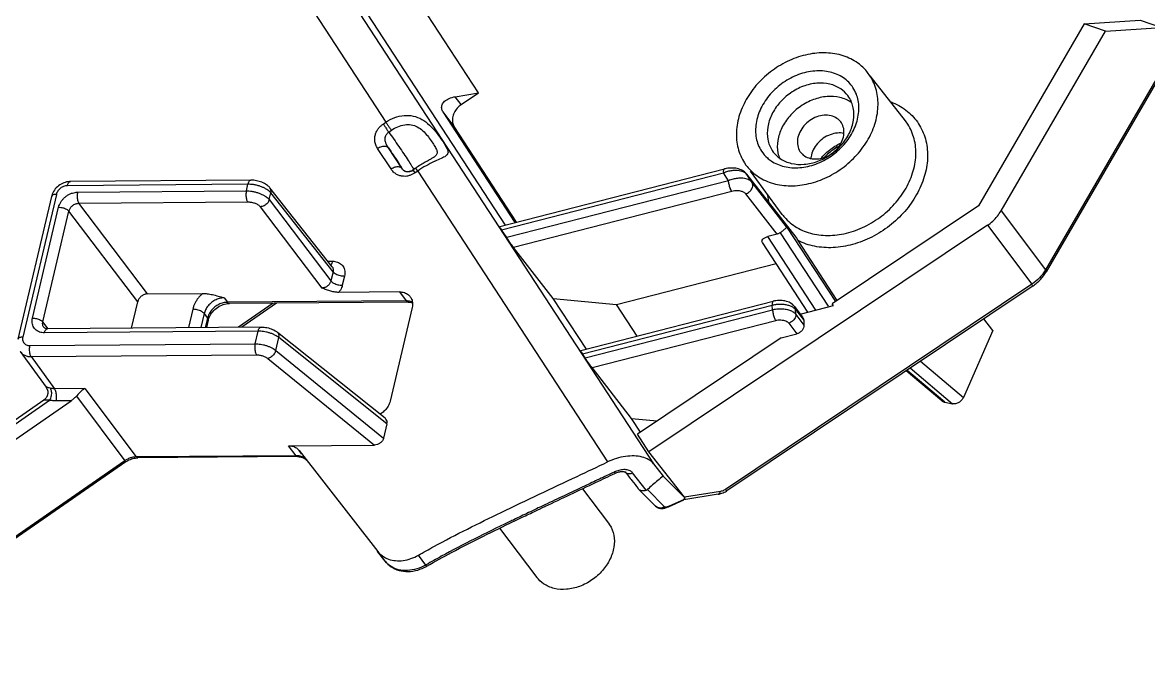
# Model space of a CAD drawing. Header units: inches. Extents: x 164842 to 166038, y -53074 to -52229.
# Drawn here: x 164977.8 to 165028.2, y -52892.7 to -52864.6 of the extents above; entities that cross this region are included whole.
import ezdxf

# ---------------------------------------------------------------- set-up
doc = ezdxf.new("R2010")
doc.units = ezdxf.units.IN
doc.header["$LTSCALE"] = 2
doc.header["$MEASUREMENT"] = 0
doc.layers.get('0').update_dxf_attribs({"linetype": 'CONTINUOUS'})

msp = doc.modelspace()

# ---------------------------------------------------------------- linework, layer by layer
at = {"color": 7, "linetype": 'Continuous'}
for p, q in [((164979.317, -52843.5), (165006.005, -52884.351)), ((164985.253, -52855.648), (164994.033, -52869.088)), ((164998.172, -52867.772), (164993.951, -52861.311)), ((164999.382, -52873.689), (164991.891, -52862.223)), ((165025.273, -52864.691), (165020.544, -52872.824)), ((165025.273, -52864.691), (165027.778, -52864.535)), ((165026.229, -52865.015), (165025.273, -52864.691)), ((165026.229, -52865.015), (165028.735, -52864.859)), ((165027.778, -52864.535), (165028.735, -52864.859)), ((165021.556, -52873.052), (165026.229, -52865.015)), ((165015.692, -52867.016), (165015.587, -52866.87)), ((165017.276, -52869.034), (165015.698, -52867.011)), ((165028.858, -52866.547), (165023.543, -52875.69)), ((165028.554, -52867.209), (165023.57, -52875.782)), ((164997.141, -52867.947), (164998.172, -52867.772)), ((164997.408, -52868.3), (164997.141, -52867.947)), ((164997.408, -52868.3), (164998.172, -52867.772)), ((165014.752, -52867.969), (165014.7, -52867.896)), ((164997.093, -52869.287), (164996.594, -52868.628)), ((164999.826, -52873.575), (164996.594, -52868.628)), ((164993.915, -52869.169), (164994.033, -52869.088)), ((164994.163, -52869.531), (164994.281, -52869.449)), ((164999.885, -52873.56), (164997.093, -52869.287)), ((165014.411, -52869.113), (165014.382, -52869.073)), ((165017.38, -52869.179), (165017.276, -52869.034)), ((164994.266, -52871.176), (164993.667, -52870.258)), ((164994.747, -52871.146), (164994.148, -52870.228)), ((165011.317, -52870.347), (165011.368, -52870.421)), ((165012.561, -52870.394), (165012.59, -52870.434)), ((164996.159, -52870.669), (164996.158, -52870.669)), ((165010.076, -52870.903), (165010.144, -52871.001)), ((164994.856, -52871.263), (164994.851, -52871.26)), ((164995.379, -52871.137), (164995.261, -52871.218)), ((164995.458, -52871.269), (164995.34, -52871.35)), ((164995.458, -52871.269), (165003.951, -52884.27)), ((164999.13, -52873.753), (165009.178, -52871.177)), ((164999.209, -52873.893), (165009.133, -52871.349)), ((165009.364, -52871.704), (165009.133, -52871.349)), ((165010.167, -52871.403), (165012.371, -52874.225)), ((165010.168, -52871.403), (165010.178, -52871.418)), ((165010.414, -52871.778), (165010.178, -52871.418)), ((165011.768, -52873.208), (165010.344, -52871.273)), ((164987.864, -52871.861), (164979.786, -52871.925)), ((164987.997, -52871.678), (164979.919, -52871.742)), ((164987.794, -52872.158), (164987.864, -52871.861)), ((164991.631, -52875.549), (164988.848, -52872.025)), ((165009.364, -52871.704), (164999.441, -52874.248)), ((165011.957, -52873.761), (165010.414, -52871.778)), ((164979.079, -52872.408), (164977.575, -52878.787)), ((164979.296, -52872.313), (164977.791, -52878.692)), ((164980.243, -52872.218), (164987.794, -52872.158)), ((164988.819, -52872.549), (164988.89, -52872.245)), ((164988.819, -52872.549), (164991.575, -52876.182)), ((164991.672, -52875.768), (164988.89, -52872.245)), ((165009.514, -52872.183), (164999.75, -52874.687)), ((165011.536, -52874.091), (165010.132, -52872.287)), ((164978.227, -52877.842), (164979.396, -52872.887)), ((164980.303, -52872.709), (164987.854, -52872.649)), ((164983.377, -52876.761), (164980.303, -52872.709)), ((164988.417, -52872.866), (164991.173, -52876.499)), ((165020.544, -52872.824), (165013.999, -52877.202)), ((165021.556, -52873.052), (165023.543, -52875.69)), ((164978.689, -52878.017), (164979.857, -52873.062)), ((164982.932, -52877.114), (164979.857, -52873.062)), ((164999.441, -52874.248), (164999.209, -52873.893)), ((165020.945, -52873.696), (165005.806, -52883.823)), ((165011.678, -52874.025), (165013.827, -52877.314)), ((165011.957, -52873.761), (165014.143, -52877.108)), ((165020.945, -52873.696), (165022.932, -52876.334)), ((165012.911, -52877.578), (165010.879, -52874.467)), ((165011.536, -52874.091), (165011.117, -52874.199)), ((165013.265, -52877.487), (165011.117, -52874.199)), ((165012.36, -52874.209), (165012.371, -52874.225)), ((165014.222, -52877.057), (165012.474, -52874.382)), ((165001.522, -52876.965), (164999.75, -52874.687)), ((164991.438, -52875.305), (164991.651, -52875.303)), ((165004.351, -52877.23), (165011.488, -52875.4)), ((164991.672, -52875.768), (164991.575, -52876.182)), ((164992.185, -52875.962), (164992.087, -52876.375)), ((165022.932, -52876.334), (165009.233, -52885.496)), ((165022.988, -52876.397), (165009.29, -52885.56)), ((164983.377, -52876.761), (164985.839, -52876.742)), ((164986.798, -52876.935), (164986.948, -52877.137)), ((164994.946, -52877.073), (164986.948, -52877.137)), ((164994.648, -52876.672), (164991.928, -52876.694)), ((164994.648, -52876.672), (164994.946, -52877.073)), ((165001.522, -52876.965), (165004.351, -52877.23)), ((165003.003, -52879.232), (165001.522, -52876.965)), ((164982.655, -52878.288), (164982.932, -52877.114)), ((164985.393, -52877.446), (164985.2, -52878.268)), ((164987.035, -52877.191), (164987.034, -52877.191)), ((164995.033, -52877.128), (164987.035, -52877.191)), ((164988.99, -52877.176), (164987.438, -52878.25)), ((164989.14, -52877.174), (164987.587, -52878.249)), ((164995.21, -52877.366), (164994.221, -52881.56)), ((165002.752, -52879.297), (165011.366, -52877.088)), ((165002.831, -52879.437), (165011.32, -52877.26)), ((165002.948, -52879.616), (165011.331, -52877.467)), ((165005.278, -52878.649), (165004.351, -52877.23)), ((165011.331, -52877.467), (165011.32, -52877.26)), ((165012.317, -52877.328), (165012.679, -52877.798)), ((165012.318, -52877.329), (165012.366, -52877.463)), ((165012.366, -52877.463), (165012.726, -52877.932)), ((165012.376, -52877.676), (165012.366, -52877.463)), ((165012.575, -52877.664), (165014.053, -52877.285)), ((165014.053, -52877.285), (165013.999, -52877.202)), ((164978.922, -52878.318), (164978.689, -52878.017)), ((164985.907, -52877.642), (164985.761, -52878.264)), ((164985.907, -52877.642), (164986.057, -52877.844)), ((164986.057, -52877.844), (164985.958, -52878.262)), ((164986.085, -52877.939), (164986.009, -52878.262)), ((164986.085, -52877.939), (164986.057, -52877.844)), ((165003.257, -52880.055), (165011.48, -52877.947)), ((165012.055, -52878.063), (165012.418, -52878.548)), ((165012.376, -52877.676), (165012.738, -52878.16)), ((165012.726, -52877.932), (165012.738, -52878.16)), ((165021.187, -52878.401), (165020.785, -52877.871)), ((164978.734, -52878.259), (164978.733, -52878.258)), ((164988.321, -52878.425), (164978.761, -52878.501)), ((164988.453, -52878.242), (164978.894, -52878.318)), ((164988.187, -52878.993), (164988.321, -52878.425)), ((164994.004, -52882.32), (164989.191, -52878.48)), ((165011.719, -52878.728), (165012.418, -52878.548)), ((165021.187, -52878.401), (165019.874, -52881.388)), ((164978.101, -52879.073), (164988.187, -52878.993)), ((164989.112, -52879.284), (164989.246, -52878.714)), ((164994.084, -52882.573), (164989.246, -52878.714)), ((165011.719, -52878.728), (165005.287, -52883.029)), ((164977.678, -52879.343), (164978.837, -52880.936)), ((164978.161, -52879.565), (164988.247, -52879.485)), ((164978.161, -52879.565), (164979.204, -52880.999)), ((164989.112, -52879.284), (164993.935, -52883.203)), ((165002.948, -52879.616), (165002.831, -52879.437)), ((164988.755, -52879.646), (164993.523, -52883.52)), ((165005.029, -52882.333), (165003.257, -52880.055)), ((165017.495, -52880.071), (165019.381, -52881.671)), ((165017.957, -52879.762), (165019.874, -52881.388)), ((165018.909, -52881.546), (165017.314, -52880.193)), ((165019.04, -52881.607), (165017.347, -52880.17)), ((164980.572, -52880.989), (164979.204, -52880.999)), ((164980.572, -52880.989), (164982.863, -52884.049)), ((164968.05, -52888.899), (164978.739, -52881.5)), ((164968.118, -52889.729), (164979.949, -52881.54)), ((164968.129, -52889.031), (164978.993, -52881.511)), ((164978.739, -52881.501), (164978.738, -52881.501)), ((164979.949, -52881.54), (164979.27, -52881.546)), ((164980.19, -52881.33), (164982.353, -52884.219)), ((165019.04, -52881.607), (165019.381, -52881.671)), ((164994.084, -52882.573), (164993.935, -52883.203)), ((165005.029, -52882.333), (165006.168, -52882.44)), ((165005.425, -52882.939), (165005.029, -52882.333)), ((165005.806, -52883.823), (165005.287, -52883.029)), ((164989.683, -52883.55), (164993.523, -52883.52)), ((164990.018, -52883.992), (164989.683, -52883.55)), ((164990.018, -52883.992), (164982.863, -52884.049)), ((164982.933, -52884.092), (164982.863, -52884.049)), ((164990.088, -52884.035), (164982.933, -52884.092)), ((164990.087, -52884.035), (164990.018, -52883.992)), ((164990.155, -52883.758), (164993.671, -52888.272)), ((164990.264, -52883.902), (164990.155, -52883.758)), ((165007.391, -52885.851), (165005.806, -52883.823)), ((164982.353, -52884.219), (164970.118, -52892.687)), ((164982.399, -52884.273), (164970.164, -52892.742)), ((165006.005, -52884.351), (165006.435, -52884.902)), ((165004.735, -52884.711), (165004.735, -52884.711)), ((165005.682, -52885.537), (165005.073, -52884.756)), ((165007.419, -52885.885), (165006.435, -52884.902)), ((165002.828, -52885.47), (165003.994, -52887.008)), ((165005.341, -52885.484), (165005.319, -52885.459)), ((165005.341, -52885.485), (165006.099, -52886.243)), ((165005.733, -52885.504), (165006.503, -52886.274)), ((165008.999, -52885.592), (165007.391, -52885.851)), ((165006.678, -52886.271), (165007.361, -52885.965)), ((165006.722, -52886.237), (165007.366, -52885.948)), ((165008.896, -52885.718), (165007.358, -52885.966)), ((165007.366, -52885.948), (165007.361, -52885.965)), ((165006.102, -52886.245), (165006.099, -52886.243)), ((165006.722, -52886.237), (165006.678, -52886.271)), ((165003.992, -52887.006), (165004.044, -52887.079)), ((164999.122, -52887.235), (165000.79, -52889.436)), ((164994.003, -52888.71), (164993.666, -52888.277)), ((164994.002, -52888.709), (164993.671, -52888.272)), ((164995.82, -52888.878), (164995.489, -52888.441)), ((164994.003, -52888.71), (164994.002, -52888.709))]:
    msp.add_line(p, q, dxfattribs=at)
for points, start_tangent, end_tangent in [([(165015.587, -52866.87), (165015.216, -52866.501), (165014.582, -52866.153), (165013.831, -52865.996), (165013.016, -52866.041), (165012.192, -52866.286), (165011.416, -52866.712), (165010.739, -52867.292), (165010.208, -52867.985), (165009.86, -52868.745), (165009.718, -52869.519), (165009.792, -52870.255), (165010.076, -52870.903)], (-0.616982, 0.786977), (0.546927, -0.83718)), ([(165014.932, -52867.542), (165014.501, -52867.105), (165013.911, -52866.849), (165013.221, -52866.8), (165012.498, -52866.962), (165011.813, -52867.32), (165011.232, -52867.839), (165010.814, -52868.467), (165010.597, -52869.143), (165010.605, -52869.801), (165010.836, -52870.377)], (-0.546927, 0.83718), (0.546927, -0.83718)), ([(165010.343, -52871.233), (165010.552, -52871.419), (165011.186, -52871.767), (165011.937, -52871.923), (165012.752, -52871.878), (165013.575, -52871.634), (165014.352, -52871.207), (165015.029, -52870.628), (165015.56, -52869.934), (165015.908, -52869.175), (165016.05, -52868.4), (165015.976, -52867.664), (165015.692, -52867.016)], (0.702993, -0.711196), (-0.546927, 0.83718)), ([(165014.7, -52867.896), (165014.391, -52867.602), (165013.896, -52867.388), (165013.317, -52867.347), (165012.711, -52867.483), (165012.136, -52867.783), (165011.649, -52868.218), (165011.298, -52868.745), (165011.117, -52869.312), (165011.123, -52869.864), (165011.317, -52870.347)], (-0.605453, 0.795881), (0.546927, -0.83718)), ([(164996.594, -52868.628), (164996.533, -52868.472), (164996.553, -52868.307), (164996.663, -52868.154), (164996.863, -52868.028), (164997.141, -52867.947)], (-0.546927, 0.83718), (0.985855, 0.167602)), ([(165011.102, -52870.686), (165011.267, -52870.815), (165011.856, -52871.07), (165012.547, -52871.119), (165013.27, -52870.957), (165013.955, -52870.599), (165014.535, -52870.081), (165014.954, -52869.453), (165015.17, -52868.776), (165015.163, -52868.118), (165015.082, -52867.837)], (0.746163, -0.665764), (-0.358463, 0.933544)), ([(165011.368, -52870.421), (165011.678, -52870.714), (165012.173, -52870.928), (165012.751, -52870.969), (165013.358, -52870.833), (165013.933, -52870.533), (165014.42, -52870.098), (165014.771, -52869.572), (165014.952, -52869.004), (165014.946, -52868.452), (165014.752, -52867.969)], (0.605453, -0.795881), (-0.546927, 0.83718)), ([(165014.622, -52868.076), (165014.347, -52867.984), (165013.769, -52867.942), (165013.162, -52868.079), (165012.587, -52868.379), (165012.101, -52868.813), (165011.749, -52869.34), (165011.568, -52869.907), (165011.574, -52870.46), (165011.652, -52870.72)], (-0.913533, 0.406765), (0.376909, -0.92625)), ([(165015.082, -52867.837), (165014.932, -52867.542)], (-0.358463, 0.933544), (-0.546927, 0.83718)), ([(164997.408, -52868.3), (164997.221, -52868.467), (164997.086, -52868.67), (164997.016, -52868.888), (164997.019, -52869.101), (164997.093, -52869.287)], (-0.822244, -0.569135), (0.546927, -0.83718)), ([(165014.693, -52868.11), (165014.622, -52868.076)], (-0.890502, 0.45498), (-0.913533, 0.406765)), ([(165014.842, -52868.198), (165014.693, -52868.11)], (-0.826609, 0.562777), (-0.890502, 0.45498)), ([(165016.633, -52868.183), (165016.806, -52868.254), (165017.441, -52868.664), (165017.912, -52869.232)], (0.936096, -0.351745), (0.511557, -0.859249)), ([(164994.033, -52869.088), (164994.429, -52868.88), (164994.85, -52868.786), (164995.26, -52868.814), (164995.64, -52868.962), (164995.985, -52869.216), (164996.27, -52869.524), (164996.501, -52869.834), (164996.679, -52870.105), (164996.79, -52870.316), (164996.811, -52870.473), (164996.716, -52870.594), (164996.507, -52870.708)], (0.8222, 0.569199), (-0.914162, -0.405348)), ([(165014.382, -52869.073), (165014.216, -52868.916), (165013.95, -52868.8), (165013.638, -52868.778), (165013.312, -52868.852), (165013.002, -52869.013), (165012.74, -52869.247), (165012.551, -52869.531), (165012.453, -52869.836), (165012.457, -52870.134), (165012.561, -52870.394)], (-0.606809, 0.794848), (0.546927, -0.83718)), ([(164993.667, -52870.258), (164993.584, -52870.097), (164993.541, -52869.929), (164993.542, -52869.76), (164993.578, -52869.602), (164993.643, -52869.462), (164993.726, -52869.343), (164993.819, -52869.245), (164993.915, -52869.169)], (-0.546713, 0.83732), (0.822206, 0.56919)), ([(164993.915, -52869.169), (164993.991, -52869.284), (164994.078, -52869.41), (164994.163, -52869.531)], (0.546927, -0.83718), (0.584001, -0.811753)), ([(164994.033, -52869.088), (164994.109, -52869.202), (164994.196, -52869.329), (164994.281, -52869.449)], (0.54692, -0.837185), (0.584007, -0.811749)), ([(164994.281, -52869.449), (164994.573, -52869.29), (164994.879, -52869.205), (164995.172, -52869.207), (164995.442, -52869.297), (164995.686, -52869.469), (164995.891, -52869.688), (164996.061, -52869.917), (164996.199, -52870.128), (164996.294, -52870.304), (164996.328, -52870.446), (164996.278, -52870.566), (164996.159, -52870.669)], (0.822249, 0.569128), (-0.835352, -0.549716)), ([(165012.196, -52873.643), (165012.84, -52873.99), (165013.599, -52874.143), (165014.422, -52874.093), (165015.253, -52873.843), (165016.036, -52873.41), (165016.717, -52872.824), (165017.25, -52872.123), (165017.6, -52871.357), (165017.742, -52870.575), (165017.667, -52869.833), (165017.38, -52869.179)], (0.794568, -0.607176), (-0.546927, 0.83718)), ([(165017.912, -52869.232), (165018.192, -52869.926), (165018.264, -52870.705), (165018.123, -52871.521), (165017.777, -52872.326), (165017.248, -52873.073), (165016.567, -52873.717), (165015.774, -52874.22), (165014.916, -52874.551), (165014.046, -52874.692), (165013.213, -52874.633), (165012.474, -52874.382)], (0.511557, -0.859249), (-0.892697, 0.450657)), ([(165012.589, -52870.434), (165012.755, -52870.591), (165013.022, -52870.707), (165013.333, -52870.729), (165013.66, -52870.656), (165013.969, -52870.494), (165014.232, -52870.26), (165014.421, -52869.976), (165014.518, -52869.671), (165014.515, -52869.374), (165014.411, -52869.113)], (0.606809, -0.794848), (-0.546927, 0.83718)), ([(164994.148, -52870.228), (164994.066, -52870.091), (164994.019, -52869.969), (164994.001, -52869.86), (164994.009, -52869.766), (164994.034, -52869.687), (164994.071, -52869.621), (164994.116, -52869.57), (164994.163, -52869.531)], (-0.558861, 0.829261), (0.822221, 0.569169)), ([(164994.163, -52869.531), (164994.385, -52869.842), (164994.617, -52870.176), (164994.839, -52870.503), (164995.033, -52870.796), (164995.184, -52871.031)], (0.584001, -0.811753), (0.52626, -0.850324)), ([(165014.518, -52869.587), (165014.24, -52869.572), (165013.913, -52869.646), (165013.604, -52869.807), (165013.342, -52870.041), (165013.152, -52870.325), (165013.055, -52870.63), (165013.046, -52870.709)], (-0.980774, 0.195149), (-0.071491, -0.997441)), ([(165013.52, -52870.674), (165013.766, -52870.428), (165014.255, -52870.089), (165014.373, -52870.03)], (0.659318, 0.751864), (0.903997, 0.42754)), ([(164993.667, -52870.258), (164993.852, -52870.171), (164994.028, -52870.16), (164994.148, -52870.228)], (0.822245, 0.569134), (0.604012, -0.796975)), ([(164994.148, -52870.228), (164994.294, -52870.439), (164994.432, -52870.643), (164994.553, -52870.826), (164994.649, -52870.977), (164994.716, -52871.086), (164994.747, -52871.146)], (0.571921, -0.820309), (0.35485, -0.934923)), ([(165010.836, -52870.377), (165011.102, -52870.686)], (0.546927, -0.83718), (0.746163, -0.665764)), ([(165014.284, -52870.17), (165014.215, -52870.21), (165013.742, -52870.565), (165013.661, -52870.644)], (-0.87345, -0.486914), (-0.701213, -0.712952)), ([(164995.184, -52871.031), (164995.279, -52871.189), (164995.286, -52871.201)], (0.52626, -0.850324), (0.503338, -0.86409)), ([(164996.158, -52870.668), (164996.141, -52870.68), (164996.02, -52870.752), (164995.85, -52870.847), (164995.65, -52870.962), (164995.433, -52871.1)], (-0.782443, -0.622722), (-0.829663, -0.558265)), ([(164996.201, -52870.848), (164995.834, -52871.035), (164995.458, -52871.269)], (-0.903515, -0.428556), (-0.822314, -0.569034)), ([(164996.233, -52870.832), (164996.201, -52870.848)], (-0.905, -0.425411), (-0.903515, -0.428556)), ([(164996.507, -52870.708), (164996.233, -52870.832)], (-0.914162, -0.405348), (-0.905, -0.425411)), ([(165010.144, -52871.001), (165010.343, -52871.233)], (0.594309, -0.804236), (0.702993, -0.711196)), ([(164994.266, -52871.176), (164994.452, -52871.088), (164994.628, -52871.077), (164994.747, -52871.146)], (0.822244, 0.569135), (0.604012, -0.796975)), ([(164995.109, -52871.466), (164994.97, -52871.5), (164994.819, -52871.507), (164994.664, -52871.482), (164994.514, -52871.419), (164994.379, -52871.315), (164994.266, -52871.176)], (-0.948788, -0.315912), (-0.546811, 0.837256)), ([(164994.851, -52871.26), (164994.804, -52871.221), (164994.747, -52871.146)], (-0.826665, 0.562695), (-0.526269, 0.850318)), ([(164994.887, -52871.28), (164994.851, -52871.26)], (-0.90657, 0.422056), (-0.827866, 0.560925)), ([(164994.887, -52871.281), (164994.869, -52871.271), (164994.856, -52871.263)], (-0.901017, 0.433785), (-0.837739, 0.546071)), ([(164994.914, -52871.291), (164994.906, -52871.288), (164994.887, -52871.28)], (-0.94995, 0.312401), (-0.90657, 0.422056)), ([(164994.913, -52871.292), (164994.887, -52871.281)], (-0.940422, 0.34001), (-0.901017, 0.433785)), ([(164995.016, -52871.31), (164994.941, -52871.3), (164994.913, -52871.292)], (-0.999862, 0.016619), (-0.940422, 0.34001)), ([(164995.009, -52871.305), (164994.914, -52871.291)], (-0.999946, -0.010428), (-0.94995, 0.312401)), ([(164995.137, -52871.282), (164995.009, -52871.305)], (-0.946063, -0.323983), (-0.999946, -0.010428)), ([(164995.089, -52871.304), (164995.016, -52871.31)], (-0.984319, -0.176399), (-0.999862, 0.016619)), ([(164995.158, -52871.286), (164995.089, -52871.304)], (-0.942577, -0.333989), (-0.984319, -0.176399)), ([(164995.233, -52871.414), (164995.109, -52871.466)], (-0.890774, -0.454447), (-0.948788, -0.315912)), ([(164995.261, -52871.218), (164995.137, -52871.282)], (-0.822058, -0.569403), (-0.946063, -0.323983)), ([(164995.272, -52871.227), (164995.219, -52871.259), (164995.158, -52871.286)], (-0.82225, -0.569127), (-0.942577, -0.333989)), ([(164995.34, -52871.35), (164995.233, -52871.414)], (-0.822261, -0.569111), (-0.890774, -0.454447)), ([(164995.262, -52871.233), (164995.262, -52871.222)], (-0.524049, 0.851688), (0.987782, -0.155841)), ([(164995.34, -52871.35), (164995.286, -52871.265), (164995.262, -52871.233)], (-0.546927, 0.83718), (-0.524049, 0.851688)), ([(164995.458, -52871.269), (164995.404, -52871.184), (164995.38, -52871.14)], (-0.546927, 0.83718), (0.987782, -0.15584)), ([(164995.433, -52871.1), (164995.379, -52871.137)], (-0.829663, -0.558265), (-0.822337, -0.569001)), ([(165009.179, -52871.178), (165009.143, -52871.222), (165009.133, -52871.349)], (-0.912418, -0.409259), (0.050335, -0.998732)), ([(165009.133, -52871.349), (165009.225, -52871.313)], (0.918917, 0.394451), (0.944153, 0.329506)), ([(165009.264, -52871.158), (165009.178, -52871.177)], (-0.98352, -0.180801), (-0.968733, -0.248105)), ([(165009.225, -52871.313), (165009.337, -52871.279)], (0.944153, 0.329506), (0.967725, 0.25201)), ([(165010.039, -52871.283), (165009.816, -52871.179), (165009.548, -52871.137), (165009.264, -52871.158)], (-0.821854, 0.569699), (-0.98352, -0.180801)), ([(165009.337, -52871.279), (165009.528, -52871.243), (165009.698, -52871.235), (165009.843, -52871.248), (165009.963, -52871.277)], (0.967725, 0.25201), (0.947669, -0.319255)), ([(165009.963, -52871.277), (165010.057, -52871.318), (165010.128, -52871.366), (165010.166, -52871.404)], (0.947669, -0.319255), (0.660515, -0.750813)), ([(165010.168, -52871.403), (165010.039, -52871.283)], (-0.615237, 0.788342), (-0.821854, 0.569699)), ([(165010.166, -52871.404), (165010.178, -52871.418)], (0.660515, -0.750813), (0.615376, -0.788234)), ([(164979.627, -52871.798), (164979.393, -52871.931), (164979.207, -52872.125)], (-0.933757, -0.357907), (-0.574495, -0.818508)), ([(164979.786, -52871.925), (164979.7, -52871.934), (164979.607, -52871.963), (164979.515, -52872.012), (164979.433, -52872.079), (164979.367, -52872.156), (164979.321, -52872.237), (164979.296, -52872.313)], (-0.999968, -0.00796), (-0.229515, -0.973305)), ([(164979.919, -52871.742), (164979.887, -52871.743), (164979.627, -52871.798)], (-0.999977, -0.006849), (-0.933757, -0.357907)), ([(164979.786, -52871.925), (164979.841, -52871.792), (164979.917, -52871.742), (164979.919, -52871.742)], (0.229514, 0.973305), (0.999926, -0.01215)), ([(164987.864, -52871.861), (164987.919, -52871.728), (164987.995, -52871.678), (164987.996, -52871.678)], (0.229514, 0.973305), (0.999965, -0.008363)), ([(164988.657, -52872.059), (164988.534, -52871.999), (164988.397, -52871.947), (164988.252, -52871.907), (164988.111, -52871.879), (164987.982, -52871.865), (164987.864, -52871.861)], (-0.874265, 0.485448), (-0.999969, -0.007914)), ([(164988.849, -52872.026), (164988.741, -52871.918), (164988.548, -52871.799), (164988.313, -52871.717), (164988.064, -52871.679), (164987.996, -52871.678)], (-0.619089, 0.785321), (-0.99997, -0.007769)), ([(164988.89, -52872.245), (164988.883, -52872.088), (164988.848, -52872.026)], (0.224916, 0.974378), (-0.618407, 0.785858)), ([(165010.414, -52871.778), (165010.363, -52871.726), (165010.291, -52871.677), (165010.197, -52871.635), (165010.076, -52871.605), (165009.931, -52871.591), (165009.761, -52871.598), (165009.569, -52871.634), (165009.364, -52871.704)], (-0.614494, 0.788921), (-0.918919, -0.394445)), ([(165009.514, -52872.183), (165009.445, -52872.053), (165009.39, -52871.878), (165009.364, -52871.704)], (-0.598755, 0.800932), (-0.050329, 0.998733)), ([(165010.132, -52872.287), (165010.29, -52872.207), (165010.406, -52872.073), (165010.451, -52871.917), (165010.414, -52871.778)], (0.966566, 0.25642), (-0.54616, 0.837681)), ([(164979.207, -52872.125), (164979.091, -52872.362), (164979.079, -52872.408)], (-0.574495, -0.818508), (-0.228567, -0.973528)), ([(164979.296, -52872.313), (164979.151, -52872.338), (164979.08, -52872.403), (164979.079, -52872.408)], (-0.999969, -0.007924), (-0.193866, -0.981028)), ([(164979.396, -52872.887), (164979.432, -52872.776), (164979.488, -52872.665), (164979.564, -52872.557), (164979.658, -52872.459), (164979.767, -52872.373), (164979.886, -52872.305), (164980.009, -52872.256), (164980.13, -52872.227), (164980.243, -52872.218)], (0.229551, 0.973297), (0.999969, 0.007901)), ([(164980.243, -52872.218), (164980.224, -52872.398), (164980.246, -52872.578), (164980.303, -52872.709)], (-0.229514, -0.973305), (0.596315, -0.80275)), ([(164987.794, -52872.158), (164987.775, -52872.338), (164987.797, -52872.518), (164987.854, -52872.649)], (-0.229514, -0.973305), (0.596315, -0.80275)), ([(164987.794, -52872.158), (164987.911, -52872.162), (164988.04, -52872.176), (164988.181, -52872.204), (164988.325, -52872.245), (164988.462, -52872.298), (164988.585, -52872.359), (164988.686, -52872.424), (164988.763, -52872.487), (164988.819, -52872.549)], (0.999969, 0.007913), (0.607856, -0.794047)), ([(164988.819, -52872.549), (164988.737, -52872.706), (164988.59, -52872.822), (164988.417, -52872.866)], (-0.234142, -0.972202), (-0.999918, -0.012807)), ([(164988.758, -52872.123), (164988.657, -52872.059)], (-0.81331, 0.58183), (-0.874265, 0.485448)), ([(164988.89, -52872.245), (164988.834, -52872.185), (164988.758, -52872.123)], (-0.616296, 0.787515), (-0.81331, 0.58183)), ([(165010.132, -52872.287), (165010.103, -52872.257), (165010.062, -52872.228), (165010.007, -52872.201), (165009.937, -52872.178), (165009.852, -52872.162), (165009.751, -52872.155), (165009.637, -52872.161), (165009.514, -52872.183)], (-0.613979, 0.789323), (-0.968605, -0.248604)), ([(165011.178, -52872.722), (165011.123, -52872.368)], (-0.218728, 0.975786), (-0.088678, 0.99606)), ([(164979.396, -52872.887), (164979.577, -52872.91), (164979.745, -52872.973), (164979.857, -52873.062)], (0.999969, 0.007924), (0.612059, -0.790812)), ([(164979.857, -52873.062), (164979.876, -52873.003), (164979.905, -52872.944), (164979.946, -52872.887), (164979.995, -52872.835), (164980.052, -52872.791), (164980.115, -52872.755), (164980.18, -52872.729), (164980.243, -52872.714), (164980.303, -52872.709)], (0.225392, 0.974268), (0.999994, 0.003551)), ([(164987.854, -52872.649), (164987.919, -52872.652), (164987.989, -52872.66), (164988.067, -52872.675), (164988.146, -52872.698), (164988.222, -52872.727), (164988.289, -52872.761), (164988.345, -52872.797), (164988.387, -52872.832), (164988.417, -52872.866)], (0.999969, 0.007902), (0.604428, -0.79666)), ([(165020.945, -52873.696), (165021.182, -52873.511), (165021.39, -52873.292), (165021.556, -52873.052)], (0.831199, 0.555975), (0.502622, 0.864506)), ([(165011.768, -52873.208), (165011.925, -52873.397), (165012.196, -52873.643)], (0.592849, -0.805314), (0.794568, -0.607176)), ([(164999.209, -52873.893), (164999.153, -52873.805), (164999.128, -52873.759)], (-0.546927, 0.83718), (0.999972, -0.007452)), ([(165011.678, -52874.025), (165011.633, -52874.053), (165011.585, -52874.075), (165011.536, -52874.091)], (-0.818376, -0.574683), (-0.968664, -0.248376)), ([(165011.678, -52874.025), (165011.788, -52873.943), (165011.868, -52873.875), (165011.922, -52873.821), (165011.95, -52873.784), (165011.957, -52873.761)], (0.818376, 0.574683), (-0.256605, 0.966516)), ([(164999.75, -52874.687), (164999.687, -52874.603), (164999.606, -52874.49), (164999.519, -52874.365), (164999.441, -52874.248)], (-0.614025, 0.789286), (-0.546927, 0.83718)), ([(165010.878, -52874.466), (165010.859, -52874.4), (165010.893, -52874.321), (165010.983, -52874.25), (165011.117, -52874.199)], (-0.537071, 0.843537), (0.968664, 0.248376)), ([(165012.371, -52874.225), (165012.424, -52874.305)], (0.551107, -0.834435), (0.549249, -0.835659)), ([(165012.424, -52874.305), (165012.474, -52874.382)], (0.549249, -0.835659), (0.546927, -0.83718)), ([(164991.572, -52875.472), (164991.59, -52875.451)], (0.703497, 0.710698), (0.607826, 0.79407)), ([(164991.59, -52875.451), (164991.651, -52875.303)], (0.607826, 0.79407), (0.229514, 0.973305)), ([(164991.632, -52875.55), (164991.643, -52875.566), (164991.666, -52875.612), (164991.679, -52875.664), (164991.68, -52875.716), (164991.672, -52875.768)], (0.61567, -0.788004), (-0.234666, -0.972076)), ([(164991.651, -52875.303), (164991.758, -52875.311)], (0.999969, 0.007908), (0.988769, -0.149452)), ([(164991.758, -52875.311), (164991.865, -52875.337), (164991.965, -52875.383), (164992.052, -52875.449), (164992.122, -52875.533), (164992.171, -52875.632), (164992.198, -52875.74), (164992.201, -52875.853), (164992.185, -52875.962)], (0.988769, -0.149452), (-0.229517, -0.973305)), ([(164991.672, -52875.768), (164991.797, -52875.866), (164991.984, -52875.937), (164992.185, -52875.962)], (0.612059, -0.790812), (0.999969, 0.007924)), ([(165023.277, -52876.043), (165022.932, -52876.334)], (-0.688094, -0.725622), (-0.831449, -0.5556)), ([(165023.171, -52876.258), (165023.46, -52875.949)], (0.759752, 0.650213), (0.59582, 0.803118)), ([(165023.513, -52875.738), (165023.277, -52876.043)], (-0.529381, -0.848384), (-0.688094, -0.725622)), ([(165023.46, -52875.949), (165023.57, -52875.782)], (0.59582, 0.803118), (0.50275, 0.864432)), ([(165023.543, -52875.69), (165023.513, -52875.738)], (-0.50237, -0.864653), (-0.529381, -0.848384)), ([(165023.569, -52875.781), (165023.574, -52875.773), (165023.543, -52875.69)], (0.641108, 0.76745), (-0.598673, 0.800994)), ([(164991.575, -52876.182), (164991.559, -52876.233), (164991.533, -52876.285), (164991.497, -52876.336), (164991.453, -52876.384), (164991.401, -52876.425), (164991.344, -52876.458), (164991.285, -52876.481), (164991.227, -52876.494), (164991.173, -52876.499)], (-0.224396, -0.974498), (-0.999997, -0.00256)), ([(164991.928, -52876.694), (164991.763, -52876.681), (164991.575, -52876.641), (164991.378, -52876.578), (164991.173, -52876.499)], (-0.999969, -0.007906), (-0.927878, 0.372885)), ([(164991.575, -52876.182), (164991.699, -52876.28), (164991.887, -52876.351), (164992.087, -52876.375)], (0.612059, -0.790812), (0.999969, 0.007924)), ([(164992.087, -52876.375), (164992.054, -52876.48), (164992.001, -52876.588), (164991.928, -52876.694)], (-0.229503, -0.973308), (-0.624056, -0.78138)), ([(165022.984, -52876.396), (165022.932, -52876.334)], (-0.250641, -0.96808), (-0.604863, 0.796329)), ([(165022.988, -52876.397), (165023.171, -52876.258)], (0.831233, 0.555924), (0.759752, 0.650213)), ([(164983.377, -52876.761), (164983.231, -52876.789), (164983.094, -52876.868), (164982.99, -52876.981), (164982.932, -52877.114)], (-0.999969, -0.007924), (-0.229514, -0.973305)), ([(164985.839, -52876.742), (164985.724, -52876.853), (164985.622, -52876.972), (164985.538, -52877.096), (164985.473, -52877.219), (164985.425, -52877.337), (164985.393, -52877.446)], (-0.758698, -0.651442), (-0.229505, -0.973307)), ([(164985.839, -52876.742), (164986.044, -52876.755), (164986.278, -52876.795), (164986.531, -52876.858), (164986.798, -52876.935)], (0.999969, 0.007933), (0.958502, -0.285087)), ([(164986.798, -52876.935), (164986.719, -52876.94), (164986.631, -52876.954), (164986.536, -52876.981), (164986.437, -52877.02), (164986.339, -52877.073), (164986.244, -52877.138), (164986.157, -52877.214), (164986.08, -52877.299), (164986.016, -52877.388), (164985.966, -52877.477), (164985.93, -52877.563), (164985.907, -52877.642)], (-0.999969, -0.007918), (-0.227244, -0.973838)), ([(164994.648, -52876.672), (164994.862, -52876.704), (164995.041, -52876.8), (164995.127, -52876.89)], (0.999969, 0.007924), (0.597078, -0.802183)), ([(164995.033, -52877.127), (164995.01, -52877.124), (164994.946, -52877.073)], (-0.999079, -0.042917), (-0.596315, 0.80275)), ([(164995.039, -52877.079), (164994.946, -52877.073)], (-0.99266, 0.120939), (-0.999966, -0.008187)), ([(164995.13, -52877.096), (164995.039, -52877.079)], (-0.965621, 0.259953), (-0.99266, 0.120939)), ([(164995.127, -52876.89), (164995.167, -52876.953), (164995.225, -52877.149), (164995.21, -52877.366)], (0.597078, -0.802183), (-0.229514, -0.973305)), ([(165011.419, -52877.076), (165011.366, -52877.088)], (-0.979745, -0.200248), (-0.968711, -0.24819)), ([(165012.318, -52877.329), (165012.18, -52877.199), (165011.955, -52877.095), (165011.689, -52877.053), (165011.419, -52877.076)], (-0.608864, 0.793275), (-0.979745, -0.200248)), ([(164985.907, -52877.642), (164985.783, -52877.543), (164985.595, -52877.472), (164985.393, -52877.446)], (-0.604012, 0.796975), (-0.999969, -0.007924)), ([(164986.753, -52877.163), (164986.562, -52877.234), (164986.386, -52877.346), (164986.237, -52877.491), (164986.125, -52877.66)], (-0.96962, -0.244616), (-0.456048, -0.889955)), ([(164986.243, -52877.615), (164986.444, -52877.412), (164986.691, -52877.267)], (0.604706, 0.796449), (0.920275, 0.391272)), ([(164986.691, -52877.267), (164986.951, -52877.196)], (0.920275, 0.391272), (0.993493, 0.113896)), ([(164986.948, -52877.137), (164986.753, -52877.163)], (-0.999969, -0.007931), (-0.96962, -0.244616)), ([(164987.034, -52877.19), (164987.012, -52877.188), (164986.948, -52877.137)], (-0.999142, -0.041416), (-0.596315, 0.80275)), ([(164986.951, -52877.196), (164987.034, -52877.191)], (0.993493, 0.113896), (0.999967, 0.008158)), ([(164995.033, -52877.128), (164995.098, -52877.13)], (0.999972, 0.007494), (0.996386, -0.084945)), ([(164995.098, -52877.13), (164995.227, -52877.155)], (0.996386, -0.084945), (0.951088, -0.308919)), ([(164995.224, -52877.13), (164995.13, -52877.096)], (-0.908529, 0.417823), (-0.965621, 0.259953)), ([(165011.366, -52877.089), (165011.33, -52877.133), (165011.32, -52877.26)], (-0.913294, -0.407301), (0.050329, -0.998733)), ([(165011.32, -52877.26), (165011.473, -52877.23)], (0.968664, 0.248375), (0.99052, 0.13737)), ([(165011.331, -52877.467), (165011.518, -52877.433), (165011.731, -52877.425), (165011.947, -52877.449), (165012.138, -52877.506)], (0.968671, 0.248346), (0.924239, -0.381815)), ([(165011.331, -52877.467), (165011.356, -52877.641), (165011.411, -52877.817), (165011.48, -52877.947)], (0.050329, -0.998733), (0.598755, -0.800932)), ([(165011.473, -52877.23), (165011.648, -52877.216)], (0.99052, 0.13737), (0.999829, 0.018514)), ([(165011.648, -52877.216), (165011.834, -52877.225), (165012.012, -52877.258)], (0.999829, 0.018514), (0.966438, -0.2569)), ([(165012.012, -52877.258), (165012.166, -52877.313), (165012.286, -52877.384)], (0.966438, -0.2569), (0.793461, -0.608621)), ([(165012.138, -52877.506), (165012.283, -52877.586)], (0.924239, -0.381815), (0.806925, -0.590654)), ([(165012.283, -52877.586), (165012.376, -52877.676)], (0.806925, -0.590654), (0.601176, -0.799117)), ([(165012.286, -52877.384), (165012.366, -52877.463)], (0.793461, -0.608621), (0.606951, -0.794739)), ([(164978.761, -52878.501), (164978.648, -52878.493), (164978.539, -52878.465), (164978.439, -52878.416), (164978.354, -52878.349), (164978.286, -52878.264), (164978.239, -52878.166), (164978.214, -52878.059), (164978.211, -52877.949), (164978.227, -52877.842)], (-0.999969, -0.007906), (0.229536, 0.9733)), ([(164978.227, -52877.842), (164978.408, -52877.865), (164978.577, -52877.929), (164978.689, -52878.017)], (0.999969, 0.007924), (0.612059, -0.790812)), ([(164978.733, -52878.258), (164978.72, -52878.239), (164978.695, -52878.187), (164978.682, -52878.131), (164978.68, -52878.073), (164978.689, -52878.017)], (-0.606584, 0.795019), (0.229525, 0.973303)), ([(164986.125, -52877.66), (164986.057, -52877.844)], (-0.456048, -0.889955), (-0.226987, -0.973898)), ([(164986.085, -52877.939), (164986.113, -52877.847)], (0.229794, 0.973239), (0.351166, 0.936313)), ([(164986.113, -52877.847), (164986.243, -52877.615)], (0.351166, 0.936313), (0.604706, 0.796449)), ([(165011.48, -52877.947), (165011.583, -52877.928), (165011.7, -52877.924), (165011.819, -52877.937), (165011.924, -52877.969), (165012.004, -52878.013), (165012.055, -52878.063)], (0.968679, 0.248318), (0.598876, -0.800842)), ([(165012.376, -52877.676), (165012.338, -52877.838), (165012.221, -52877.98), (165012.055, -52878.063)], (0.046678, -0.99891), (-0.968664, -0.248376)), ([(165012.679, -52877.799), (165012.695, -52877.823), (165012.726, -52877.932)], (0.610743, -0.791829), (0.050329, -0.998733)), ([(164978.894, -52878.318), (164978.807, -52878.306), (164978.743, -52878.269), (164978.733, -52878.258)], (-0.999938, -0.011166), (-0.58941, 0.807834)), ([(164978.761, -52878.501), (164978.817, -52878.368)], (0.229514, 0.973305), (0.612387, 0.790558)), ([(164978.817, -52878.368), (164978.894, -52878.318)], (0.612387, 0.790558), (0.999984, -0.005613)), ([(164988.321, -52878.425), (164988.376, -52878.292), (164988.453, -52878.242)], (0.229514, 0.973305), (0.999984, -0.005614)), ([(164988.958, -52878.551), (164988.829, -52878.505), (164988.694, -52878.468), (164988.559, -52878.443), (164988.435, -52878.429), (164988.321, -52878.425)], (-0.926036, 0.377435), (-0.999969, -0.007924)), ([(164988.453, -52878.242), (164988.714, -52878.269), (164988.962, -52878.346), (164989.191, -52878.48)], (0.999969, 0.007924), (0.781725, -0.623623)), ([(164989.073, -52878.604), (164988.958, -52878.551)], (-0.889305, 0.457314), (-0.926036, 0.377435)), ([(164989.246, -52878.714), (164989.246, -52878.563), (164989.191, -52878.48)], (0.229514, 0.973305), (-0.768622, 0.639703)), ([(165012.738, -52878.16), (165012.718, -52878.281), (165012.651, -52878.398), (165012.545, -52878.492), (165012.418, -52878.548)], (0.050329, -0.998733), (-0.968664, -0.248376)), ([(164977.791, -52878.692), (164977.647, -52878.717), (164977.576, -52878.782), (164977.575, -52878.787)], (-0.999969, -0.007924), (-0.193613, -0.981078)), ([(164977.791, -52878.692), (164977.781, -52878.772), (164977.791, -52878.855), (164977.823, -52878.933), (164977.877, -52878.996), (164977.946, -52879.041), (164978.024, -52879.066), (164978.101, -52879.073)], (-0.229478, -0.973314), (0.999969, 0.007922)), ([(164978.101, -52879.073), (164978.082, -52879.253), (164978.104, -52879.433), (164978.161, -52879.565)], (-0.229514, -0.973305), (0.596315, -0.80275)), ([(164988.187, -52878.993), (164988.168, -52879.173), (164988.19, -52879.353), (164988.247, -52879.485)], (-0.229514, -0.973305), (0.596315, -0.80275)), ([(164988.187, -52878.993), (164988.3, -52878.997), (164988.423, -52879.011), (164988.557, -52879.036), (164988.692, -52879.073), (164988.821, -52879.119), (164988.937, -52879.173), (164989.035, -52879.229), (164989.112, -52879.284)], (0.999969, 0.007914), (0.77866, -0.627446)), ([(164989.246, -52878.714), (164989.17, -52878.659), (164989.073, -52878.604)], (-0.781725, 0.623623), (-0.889305, 0.457314)), ([(164977.679, -52879.343), (164977.753, -52879.424), (164977.879, -52879.507), (164978.021, -52879.552), (164978.161, -52879.565)], (0.589877, -0.807493), (0.999984, 0.005739)), ([(164988.247, -52879.485), (164988.309, -52879.487), (164988.377, -52879.495), (164988.451, -52879.509), (164988.525, -52879.529), (164988.596, -52879.555), (164988.659, -52879.584), (164988.713, -52879.615), (164988.755, -52879.646)], (0.999969, 0.007905), (0.776147, -0.630552)), ([(164989.112, -52879.284), (164989.036, -52879.447), (164988.906, -52879.58), (164988.755, -52879.646)], (-0.235853, -0.971789), (-0.984886, -0.173203)), ([(165002.831, -52879.437), (165002.775, -52879.348), (165002.749, -52879.302)], (-0.546927, 0.83718), (0.999972, -0.007452)), ([(165003.257, -52880.055), (165003.194, -52879.971), (165003.112, -52879.857), (165003.026, -52879.733), (165002.948, -52879.616)], (-0.614025, 0.789286), (-0.546927, 0.83718)), ([(164978.835, -52880.934), (164978.843, -52880.945), (164978.859, -52880.97), (164978.874, -52880.999), (164978.887, -52881.03), (164978.897, -52881.062), (164978.905, -52881.097), (164978.91, -52881.133), (164978.912, -52881.17), (164978.91, -52881.208), (164978.904, -52881.247), (164978.895, -52881.286), (164978.881, -52881.325), (164978.863, -52881.363), (164978.84, -52881.4), (164978.813, -52881.434), (164978.781, -52881.467), (164978.744, -52881.497), (164978.739, -52881.501)], (0.586994, -0.809591), (-0.822249, -0.569128)), ([(164979.019, -52880.977), (164978.937, -52880.953), (164978.87, -52880.93), (164978.833, -52880.92), (164978.833, -52880.93), (164978.833, -52880.934)], (-0.965679, 0.259738), (0.303244, -0.952913)), ([(164979.019, -52880.977), (164979.069, -52881.122), (164979.06, -52881.317), (164978.993, -52881.511)], (0.592258, -0.805749), (-0.459724, -0.888062)), ([(164979.204, -52880.999), (164979.114, -52880.995), (164979.019, -52880.977)], (-0.999946, -0.010364), (-0.965703, 0.259648)), ([(164979.204, -52880.999), (164979.267, -52881.146), (164979.291, -52881.345), (164979.27, -52881.546)], (0.596315, -0.80275), (-0.229514, -0.973305)), ([(164980.572, -52880.989), (164980.44, -52881.081), (164980.312, -52881.198), (164980.19, -52881.33)], (-0.87028, -0.492558), (-0.661063, -0.750331)), ([(164978.993, -52881.511), (164978.896, -52881.515), (164978.813, -52881.512), (164978.759, -52881.504), (164978.739, -52881.5), (164978.739, -52881.501)], (-0.996984, -0.077607), (0.265314, -0.964162)), ([(164979.27, -52881.546), (164979.135, -52881.538), (164978.993, -52881.511)], (-0.999969, -0.007932), (-0.96534, 0.260995)), ([(164980.19, -52881.33), (164980.082, -52881.436), (164979.949, -52881.54)], (-0.661063, -0.750331), (-0.822244, -0.569135)), ([(164994.221, -52881.56), (164994.135, -52881.776), (164993.985, -52881.972), (164993.831, -52882.101)], (-0.229514, -0.973305), (-0.828104, -0.560574)), ([(165018.909, -52881.546), (165018.921, -52881.556), (165019.04, -52881.607)], (0.761129, -0.648601), (0.982513, -0.186193)), ([(165019.874, -52881.388), (165019.789, -52881.517), (165019.665, -52881.616), (165019.522, -52881.67), (165019.381, -52881.671)], (-0.402373, -0.915476), (-0.982513, 0.186193)), ([(164993.831, -52882.101), (164993.788, -52882.128)], (-0.828104, -0.560574), (-0.854654, -0.519199)), ([(164993.788, -52882.128), (164993.774, -52882.137)], (-0.854654, -0.519199), (-0.863276, -0.504733)), ([(164994.084, -52882.573), (164994.087, -52882.455), (164994.039, -52882.354), (164994.005, -52882.32)], (0.229514, 0.973305), (-0.782022, 0.623251)), ([(164989.683, -52883.55), (164989.869, -52883.573), (164990.03, -52883.645), (164990.155, -52883.758)], (0.999969, 0.007924), (0.614541, -0.788885)), ([(164993.935, -52883.203), (164993.883, -52883.321), (164993.786, -52883.424), (164993.66, -52883.494), (164993.523, -52883.52)], (-0.229514, -0.973305), (-0.999969, -0.007924)), ([(164982.636, -52884.083), (164982.559, -52884.109), (164982.485, -52884.141), (164982.416, -52884.179), (164982.353, -52884.219)], (-0.960291, -0.278999), (-0.821786, -0.569796)), ([(164982.863, -52884.049), (164982.791, -52884.053), (164982.714, -52884.064), (164982.636, -52884.083)], (-0.999974, -0.007212), (-0.960291, -0.278999)), ([(164982.666, -52884.139), (164982.888, -52884.094)], (0.948338, 0.317263), (0.997862, 0.065357)), ([(164982.888, -52884.094), (164982.933, -52884.092)], (0.997862, 0.065357), (0.999968, 0.007956)), ([(164990.093, -52883.995), (164990.018, -52883.992)], (-0.995391, 0.095899), (-0.999982, -0.006009)), ([(164990.088, -52884.035), (164990.15, -52884.038)], (0.99997, 0.007727), (0.996894, -0.078754)), ([(164990.365, -52884.087), (164990.204, -52884.016), (164990.093, -52883.995)], (-0.838848, 0.544366), (-0.995391, 0.095899)), ([(164990.15, -52884.038), (164990.349, -52884.09), (164990.492, -52884.203)], (0.996894, -0.078754), (0.614582, -0.788853)), ([(164990.491, -52884.202), (164990.365, -52884.087)], (-0.614302, 0.789071), (-0.838848, 0.544366)), ([(165006.005, -52884.351), (165005.8, -52884.173), (165005.505, -52884.054), (165005.148, -52884.004), (165004.754, -52884.026), (165004.346, -52884.117), (165003.951, -52884.27)], (-0.615015, 0.788516), (-0.902036, -0.431661)), ([(164982.395, -52884.272), (164982.353, -52884.219)], (-0.25695, -0.966425), (-0.603403, 0.797436)), ([(164982.399, -52884.273), (164982.446, -52884.242)], (0.822275, 0.569091), (0.85039, 0.526153)), ([(164982.446, -52884.242), (164982.666, -52884.139)], (0.85039, 0.526153), (0.948338, 0.317263)), ([(164995.489, -52888.441), (164996.183, -52888.053), (164999.196, -52886.526), (165002.591, -52884.916), (165003.951, -52884.27)], (0.867808, 0.496899), (0.902032, 0.431669)), ([(165004.573, -52884.625), (165004.46, -52884.647)], (-0.99086, -0.134895), (-0.970407, -0.241473)), ([(165004.683, -52884.616), (165004.573, -52884.625)], (-0.999854, -0.017091), (-0.99086, -0.134895)), ([(165005.026, -52884.709), (165004.961, -52884.67), (165004.881, -52884.639), (165004.787, -52884.621), (165004.683, -52884.616)], (-0.784796, 0.619754), (-0.999854, -0.017091)), ([(165004.249, -52884.723), (165003.586, -52885.039), (165002.922, -52885.353), (165002.018, -52885.779), (165001.142, -52886.193)], (-0.902113, -0.431501), (-0.903961, -0.427615)), ([(165001.17, -52886.252), (165002.272, -52885.732), (165003.438, -52885.181), (165004.277, -52884.782)], (0.903931, 0.427678), (0.902175, 0.43137)), ([(165004.279, -52884.709), (165004.249, -52884.723)], (-0.914999, -0.403455), (-0.902115, -0.431495)), ([(165004.301, -52884.766), (165004.298, -52884.769), (165004.249, -52884.723)], (-0.643011, -0.765857), (-0.604011, 0.796976)), ([(165004.277, -52884.782), (165004.305, -52884.769)], (0.902175, 0.43137), (0.902113, 0.4315)), ([(165004.46, -52884.647), (165004.351, -52884.68), (165004.279, -52884.709)], (-0.970407, -0.241473), (-0.914999, -0.403455)), ([(165004.304, -52884.769), (165004.421, -52884.725)], (0.894873, 0.446322), (0.969517, 0.245024)), ([(165004.421, -52884.725), (165004.57, -52884.696), (165004.681, -52884.7), (165004.702, -52884.708)], (0.969517, 0.245024), (0.914555, -0.404462)), ([(165004.702, -52884.708), (165004.738, -52884.716), (165004.735, -52884.711)], (0.914555, -0.404462), (-0.562846, 0.826562)), ([(165004.735, -52884.711), (165004.885, -52884.903)], (0.615008, -0.788521), (0.615008, -0.788521)), ([(165004.735, -52884.711), (165004.814, -52884.772)], (0.619292, -0.785161), (0.909513, -0.415675)), ([(165004.814, -52884.772), (165004.938, -52884.793), (165005.073, -52884.756)], (0.909513, -0.415675), (0.898206, 0.439575)), ([(165004.885, -52884.903), (165005.043, -52885.106), (165005.319, -52885.459)], (0.615008, -0.788521), (0.615008, -0.788521)), ([(165005.073, -52884.756), (165005.026, -52884.709)], (-0.614991, 0.788534), (-0.784796, 0.619754)), ([(165006.435, -52884.902), (165006.202, -52885.101), (165005.968, -52885.302), (165005.733, -52885.504)], (-0.760327, -0.64954), (-0.757286, -0.653083)), ([(165005.682, -52885.537), (165005.54, -52885.567), (165005.407, -52885.533), (165005.341, -52885.484)], (-0.909647, -0.415383), (-0.707819, 0.706394)), ([(165005.682, -52885.537), (165005.7, -52885.528), (165005.717, -52885.517), (165005.733, -52885.504)], (0.909646, 0.415384), (0.757286, 0.653083)), ([(165008.895, -52885.714), (165008.935, -52885.701), (165008.999, -52885.592)], (0.990218, 0.139528), (0.281502, 0.959561)), ([(165009.078, -52885.572), (165008.999, -52885.592)], (-0.950645, -0.310282), (-0.98731, -0.158805)), ([(165009.067, -52885.673), (165009.27, -52885.572)], (0.939784, 0.341768), (0.84301, 0.537897)), ([(165009.158, -52885.54), (165009.078, -52885.572)], (-0.898071, -0.43985), (-0.950645, -0.310282)), ([(165009.233, -52885.496), (165009.158, -52885.54)], (-0.831053, -0.556193), (-0.898071, -0.43985)), ([(165009.285, -52885.559), (165009.233, -52885.496)], (-0.250694, -0.968066), (-0.604864, 0.796329)), ([(165009.27, -52885.572), (165009.29, -52885.56)], (0.84301, 0.537897), (0.831266, 0.555875)), ([(165007.366, -52885.948), (165007.38, -52885.922)], (-0.124833, 0.992178), (0.682638, 0.730757)), ([(165007.38, -52885.922), (165007.419, -52885.885)], (0.682638, 0.730757), (0.770746, 0.637142)), ([(165007.419, -52885.885), (165007.406, -52885.869)], (-0.628188, 0.778062), (-0.621484, 0.783426)), ([(165008.895, -52885.718), (165009.067, -52885.673)], (0.987301, 0.158863), (0.939784, 0.341768)), ([(165001.114, -52886.206), (165000.419, -52886.536), (164999.753, -52886.854)], (-0.904101, -0.427319), (-0.90161, -0.432549)), ([(164999.781, -52886.913), (165000.136, -52886.743), (165000.72, -52886.465), (165001.142, -52886.265)], (0.901192, 0.43342), (0.904146, 0.427224)), ([(165001.142, -52886.193), (165001.114, -52886.206)], (-0.903961, -0.427615), (-0.903931, -0.427679)), ([(165001.142, -52886.265), (165001.17, -52886.252)], (0.904146, 0.427224), (0.90418, 0.427152)), ([(165006.102, -52886.245), (165006.178, -52886.302), (165006.323, -52886.347)], (0.716006, -0.698094), (0.994009, -0.109297)), ([(165006.503, -52886.274), (165006.348, -52886.331), (165006.187, -52886.304), (165006.102, -52886.245)], (-0.82123, -0.570597), (-0.718285, 0.695749)), ([(165006.323, -52886.347), (165006.471, -52886.34)], (0.994009, -0.109297), (0.982258, 0.187535)), ([(165006.471, -52886.34), (165006.626, -52886.293)], (0.982258, 0.187535), (0.929154, 0.369692)), ([(165006.503, -52886.274), (165006.526, -52886.285), (165006.558, -52886.287), (165006.595, -52886.281), (165006.637, -52886.27), (165006.679, -52886.255)], (0.706825, -0.707388), (0.931312, 0.364223)), ([(165006.626, -52886.293), (165006.678, -52886.271)], (0.929154, 0.369692), (0.912781, 0.408449)), ([(165006.679, -52886.255), (165006.722, -52886.237)], (0.931312, 0.364223), (0.912664, 0.40871)), ([(164999.725, -52886.868), (164999.527, -52886.963), (164996.514, -52888.49), (164995.839, -52888.867)], (-0.901369, -0.433051), (-0.868116, -0.496361)), ([(164995.871, -52888.927), (164996.976, -52888.318), (164998.4, -52887.587), (164999.754, -52886.926)], (0.867737, 0.497023), (0.901145, 0.433518)), ([(164999.753, -52886.854), (164999.725, -52886.868)], (-0.90161, -0.432549), (-0.90156, -0.432654)), ([(164999.754, -52886.926), (164999.781, -52886.913)], (0.901145, 0.433518), (0.901226, 0.433348)), ([(165004.044, -52887.079), (165004.23, -52887.543), (165004.236, -52888.074), (165004.061, -52888.619), (165003.724, -52889.126), (165003.255, -52889.544), (165002.703, -52889.833), (165002.12, -52889.963), (165001.563, -52889.924), (165001.088, -52889.718), (165000.791, -52889.438)], (0.546927, -0.83718), (-0.606809, 0.794848)), ([(164993.671, -52888.272), (164993.882, -52888.474), (164994.155, -52888.615)], (0.614541, -0.788885), (0.942341, -0.334653)), ([(164994.155, -52888.615), (164994.468, -52888.683), (164994.807, -52888.676), (164995.157, -52888.592), (164995.489, -52888.441)], (0.942341, -0.334653), (0.867834, 0.496854)), ([(164995.82, -52888.878), (164995.417, -52889.052), (164995.002, -52889.124), (164994.606, -52889.088), (164994.265, -52888.945), (164994.002, -52888.709)], (-0.867834, -0.496854), (-0.614541, 0.788885)), ([(164994.003, -52888.71), (164994.273, -52888.959), (164994.624, -52889.117), (164995.031, -52889.167), (164995.459, -52889.102), (164995.847, -52888.94)], (0.614541, -0.788885), (0.874862, 0.484372)), ([(164995.839, -52888.867), (164995.82, -52888.878)], (-0.868116, -0.496361), (-0.867815, -0.496888)), ([(164995.867, -52888.925), (164995.865, -52888.926), (164995.82, -52888.878)], (-0.457504, -0.889208), (-0.604012, 0.796975)), ([(164995.847, -52888.94), (164995.871, -52888.927)], (0.874862, 0.484372), (0.867834, 0.496854))]:
    msp.add_spline(points, degree=3, dxfattribs=dict(at, start_tangent=start_tangent, end_tangent=end_tangent))

doc.saveas('drawing.dxf')
